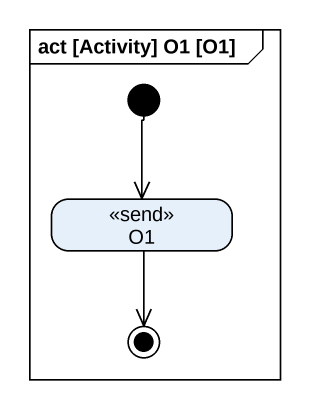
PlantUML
@startuml
mainframe act [Activity] O1 [O1]
hide empty description
state O1 <<send>>
[*] --> O1
O1 --> [*]
@enduml
